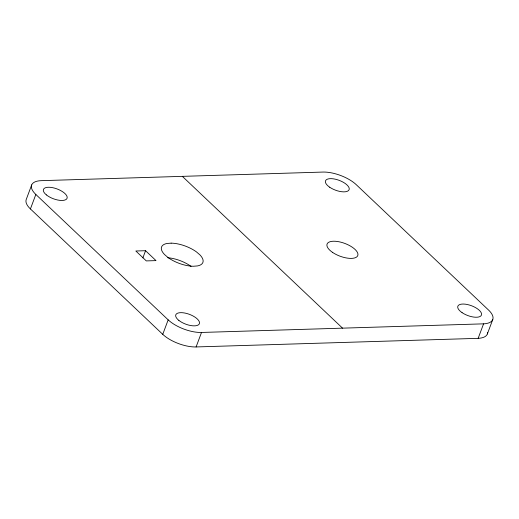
<?xml version="1.0" encoding="UTF-8"?>
<svg xmlns="http://www.w3.org/2000/svg" width="519" height="519" viewBox="0 0 519 519"><rect width="100%" height="100%" fill="white"/><g stroke="black" fill="none" stroke-linecap="round" stroke-linejoin="round"><path stroke-width="0.78" d="M31.672 184.946L26.255 199.439A25.21 10.497 20.5 0 0 30.42 208.949L162.752 334.34A25.21 10.497 20.5 0 0 196.098 346.945L478.155 338.336A25.217 10.497 20.5 0 0 487.633 332.608M30.42 208.949L35.837 194.456A25.21 10.497 20.5 0 1 41.325 180.664L323.382 172.055A25.217 10.497 20.5 0 1 356.242 184.673L488.574 310.07A25.217 10.497 20.5 0 1 483.572 323.843L478.155 338.336M142.881 257.872L145.554 250.709L135.842 251.008L146.293 260.908L155.998 260.609L145.554 250.709M162.752 334.34L168.169 319.847L35.837 194.456M196.098 346.945L201.515 332.458L483.572 323.843M487.367 333.944L492.784 319.451M182.351 176.356L342.546 328.151M201.515 332.458A25.21 10.497 20.5 0 1 168.169 319.847M167.78 257.735A22.058 9.18 20.5 0 1 191.07 266.416M171.14 243.145L166.93 243.482A22.058 9.18 20.5 0 0 164.491 254.485L167.961 257.482A22.058 9.18 20.5 0 0 193.308 266.26L197.518 265.923A22.058 9.18 20.5 0 0 199.958 254.92L196.487 251.923A22.058 9.18 20.5 0 0 171.14 243.145M462.066 312.639A12.605 5.248 20.5 0 0 481.431 315.104A12.605 5.248 20.5 0 0 465.426 304.192A12.605 5.248 20.5 0 0 462.066 312.639M178.847 320.392A12.605 5.248 20.5 0 0 199.011 324.323A12.605 5.248 20.5 0 0 184.9 313.054A12.605 5.248 20.5 0 0 178.847 320.392M46.405 194.91A12.605 5.248 20.5 0 0 66.633 198.985A12.605 5.248 20.5 0 0 52.73 187.69A12.605 5.248 20.5 0 0 46.405 194.91M329.734 187.249A12.605 5.248 20.5 0 0 349.099 189.707A12.605 5.248 20.5 0 0 333.094 178.802A12.605 5.248 20.5 0 0 329.734 187.249M332.51 252.357A16.387 6.818 20.5 0 0 357.74 255.64A16.387 6.818 20.5 0 0 337.032 241.439A16.387 6.818 20.5 0 0 332.51 252.357"/></g></svg>
